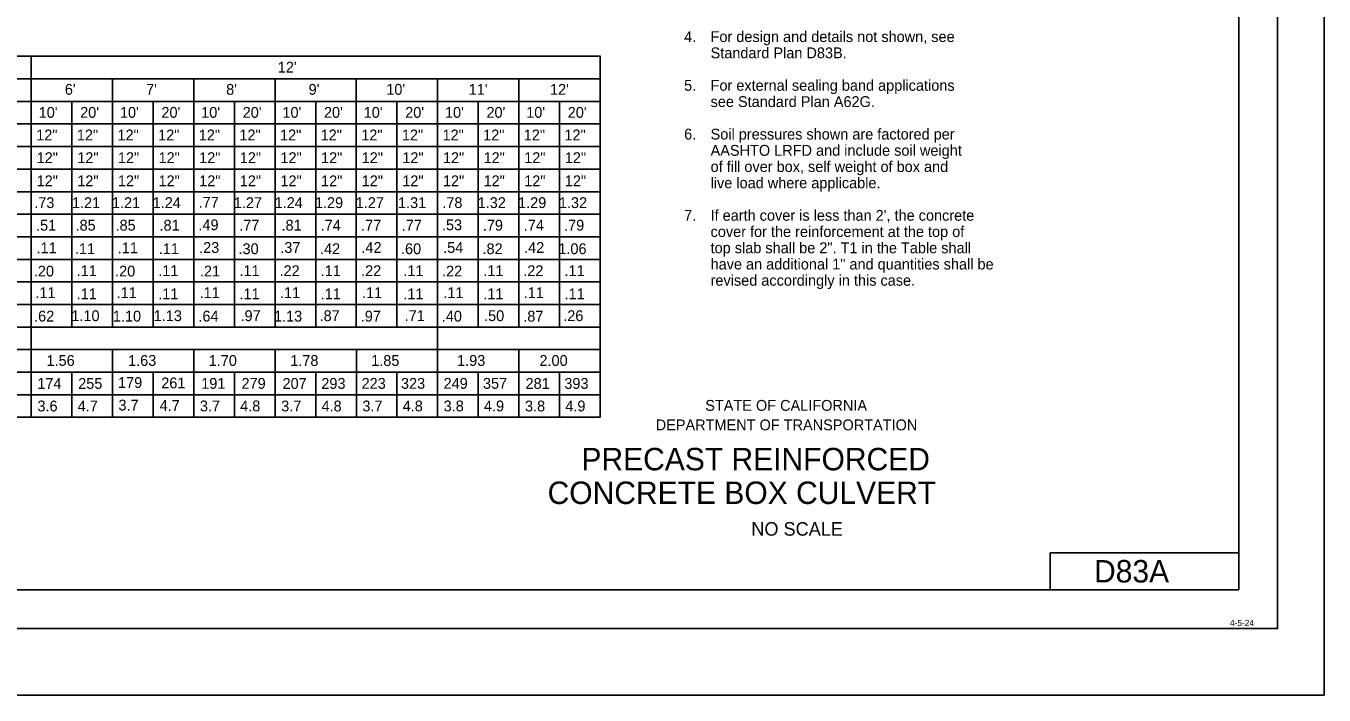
# Model space of a CAD drawing. Extents: x -750 to 1010, y -186 to 1000.
# Drawn here: x 171 to 1010, y -186 to 246 of the extents above; entities that cross this region are included whole.
import ezdxf

# ---------------------------------------------------------------- set-up
doc = ezdxf.new("R2010")
doc.units = 0
for name, color, linetype in [('border_INSIDE-BORDER-anno', 7, 'Continuous'), ('border_PLOTTING-ELEMENTS', 7, 'Continuous'), ('border_rw_22x34_Cut_Lines', 7, 'Continuous'), ('border_SHEET', 7, 'Continuous'), ('border_WITHIN-BORDER-anno', 7, 'Continuous'), ('df_QTY-TABLE', 7, 'Continuous'), ('str_Engineering-Notes-A', 7, 'Continuous')]:
    doc.layers.add(name, color=color, linetype=linetype)

msp = doc.modelspace()

# ---------------------------------------------------------------- linework, layer by layer
at = {"layer": 'border_PLOTTING-ELEMENTS'}
for points in [[(-750.01, -186.31), (1009.99, -186.31), (1009.99, 999.69), (-750.01, 999.69)], [(-720.01, 956.69), (979.99, 956.69), (979.99, -143.31), (-720.01, -143.31)]]:
    msp.add_lwpolyline(points, close=True, dxfattribs=at)
at = {"layer": 'border_rw_22x34_Cut_Lines'}
msp.add_lwpolyline([(-720.01, 956.69), (979.99, 956.69), (979.99, -143.31), (-720.01, -143.31)], close=True, dxfattribs=at)
at = {"layer": 'border_SHEET'}
for p, q in [((954.99, 931.69), (954.99, -118.31)), ((832.96, -118.31), (832.96, -94.31)), ((832.96, -94.31), (954.96, -94.31)), ((954.99, -118.31), (-670.01, -118.31))]:
    msp.add_line(p, q, dxfattribs=at)
at = {"layer": 'df_QTY-TABLE'}
for p, q in [((-639.01, 226.51), (542.26, 226.51)), ((-639.01, 226.51), (358.51, 226.51)), ((174.75, 51.51), (174.75, 226.51)), ((542.26, -6.58), (542.26, 226.75)), ((542.26, -6.82), (542.26, 226.51)), ((-639.01, 211.93), (542.26, 211.93)), ((227.25, 51.51), (227.25, 211.93)), ((279.75, 51.51), (279.75, 211.93)), ((332.25, 51.51), (332.25, 211.93)), ((384.75, 51.51), (384.75, 211.93)), ((437.25, -6.82), (437.25, 211.93)), ((489.76, 51.51), (489.76, 211.93)), ((-639.01, 197.35), (542.26, 197.35)), ((201, 51.51), (201, 197.35)), ((253.5, 51.51), (253.5, 197.35)), ((306, 51.51), (306, 197.35)), ((358.5, 51.51), (358.5, 197.35)), ((411, 51.51), (411, 197.35)), ((463.5, 51.51), (463.5, 197.35)), ((516, 51.51), (516, 197.35)), ((-639.01, 182.76), (542.26, 182.76)), ((-560.26, 168.18), (542.26, 168.18)), ((-560.26, 153.6), (542.26, 153.6)), ((-639.01, 139.01), (542.26, 139.01)), ((-481.51, 124.43), (542.26, 124.43)), ((-481.51, 109.85), (542.26, 109.85)), ((-481.51, 95.26), (542.26, 95.26)), ((-481.51, 80.68), (542.26, 80.68)), ((-481.51, 66.1), (542.26, 66.1)), ((-639.01, 51.51), (542.26, 51.51)), ((174.76, -6.82), (174.76, 51.51)), ((-639.01, 36.93), (542.26, 36.93)), ((227.26, -6.82), (227.26, 36.93)), ((279.77, -6.82), (279.77, 36.93)), ((332.27, -6.82), (332.27, 36.93)), ((384.77, -6.82), (384.77, 36.93)), ((437.27, -6.82), (437.27, 36.93)), ((489.77, -6.82), (489.77, 36.93)), ((-219.01, 22.35), (542.26, 22.35)), ((201.01, -6.82), (201.01, 22.35)), ((253.51, -6.82), (253.51, 22.35)), ((306.01, -6.82), (306.01, 22.35)), ((358.52, -6.82), (358.52, 22.35)), ((411.02, -6.82), (411.02, 22.35)), ((437.27, -6.82), (437.27, 22.35)), ((463.52, -6.82), (463.52, 22.35)), ((489.77, -6.82), (489.77, 22.35)), ((516.02, -6.82), (516.02, 22.35)), ((-639.01, 7.76), (542.26, 7.76)), ((279.77, -6.82), (279.77, 7.76)), ((306.01, -6.82), (306.01, 7.76)), ((411.02, -6.82), (411.02, 7.76)), ((437.27, -6.82), (437.27, 7.76)), ((463.52, -6.82), (463.52, 7.76)), ((489.77, -6.82), (489.77, 7.76)), ((-639.01, -6.82), (542.26, -6.82))]:
    msp.add_line(p, q, dxfattribs=at)

# ---------------------------------------------------------------- texts
at = {"layer": 'border_INSIDE-BORDER-anno'}
for s, height, p in [('STATE OF CALIFORNIA', 7, (610.19, -2.6)), ('DEPARTMENT OF TRANSPORTATION', 7, (578.19, -15.21)), ('PRECAST REINFORCED', 14.5, (530.19, -41.08)), ('CONCRETE BOX CULVERT', 14.5, (508.33, -62.83)), ('NO SCALE', 8.75, (639.97, -83.31))]:
    msp.add_text(s, height=height, dxfattribs=at).set_placement(p)
at = {"layer": 'border_WITHIN-BORDER-anno'}
for s, height, p in [('D83A', 14.5, (861.39, -113.56)), ('4-5-24', 4, (949.23, -141.74))]:
    msp.add_text(s, height=height, dxfattribs=at).set_placement(p)
at = {"layer": 'df_QTY-TABLE'}
for s, p in [("12'", (333.99, 215.99)), ("6'", (196.42, 201.64)), ("7'", (248.92, 201.64)), ("8'", (300.64, 201.64)), ("9'", (353.92, 201.64)), ("10'", (404.1, 201.64)), ("11'", (457.37, 201.64)), ("12'", (509.88, 201.64)), ("10'", (179.51, 186.75)), ("20'", (206.32, 186.75)), ("10'", (232.01, 186.75)), ("20'", (258.82, 186.75)), ("10'", (284.51, 186.75)), ("20'", (311.32, 186.75)), ("10'", (337.01, 186.75)), ("20'", (363.82, 186.75)), ("10'", (389.51, 186.75)), ("20'", (416.32, 186.75)), ("10'", (442.02, 186.75)), ("20'", (468.82, 186.75)), ("10'", (494.52, 186.75)), ("20'", (521.32, 186.75)), ('12"', (177.94, 172.16)), ('12"', (204.19, 172.16)), ('12"', (230.45, 172.16)), ('12"', (256.7, 172.16)), ('12"', (282.95, 172.16)), ('12"', (309.2, 172.16)), ('12"', (335.45, 172.16)), ('12"', (361.7, 172.16)), ('12"', (387.95, 172.16)), ('12"', (414.2, 172.16)), ('12"', (440.45, 172.16)), ('12"', (466.7, 172.16)), ('12"', (492.95, 172.16)), ('12"', (519.2, 172.16)), ('12"', (178.21, 157.47)), ('12"', (204.46, 157.47)), ('12"', (230.71, 157.47)), ('12"', (256.96, 157.47)), ('12"', (283.21, 157.47)), ('12"', (309.46, 157.47)), ('12"', (335.71, 157.47)), ('12"', (361.96, 157.47)), ('12"', (388.21, 157.47)), ('12"', (414.46, 157.47)), ('12"', (440.72, 157.47)), ('12"', (466.97, 157.47)), ('12"', (493.22, 157.47)), ('12"', (519.47, 157.47)), ('12"', (178.21, 142.51)), ('12"', (204.46, 142.51)), ('12"', (230.71, 142.51)), ('12"', (256.96, 142.51)), ('12"', (283.21, 142.51)), ('12"', (309.46, 142.51)), ('12"', (335.71, 142.51)), ('12"', (361.96, 142.51)), ('12"', (388.21, 142.51)), ('12"', (414.46, 142.51)), ('12"', (440.72, 142.51)), ('12"', (466.97, 142.51)), ('12"', (493.22, 142.51)), ('12"', (519.47, 142.51)), ('.73', (176.68, 128.42)), ('1.21', (201.02, 128.42)), ('1.21', (226.87, 128.42)), ('1.24', (253.16, 128.42)), ('.77', (282.91, 128.66)), ('1.27', (305.62, 128.42)), ('1.24', (331.98, 128.42)), ('1.29', (358.01, 128.42)), ('1.27', (384.37, 128.42)), ('1.31', (411.69, 128.42)), ('.78', (440.28, 128.42)), ('1.32', (463.14, 128.42)), ('1.29', (489.26, 128.42)), ('1.32', (515.64, 128.42)), ('.51', (177.83, 113.83)), ('.85', (203.33, 113.83)), ('.85', (229.17, 113.83)), ('.81', (257.59, 113.83)), ('.49', (282.73, 114.07)), ('.77', (309.09, 113.83)), ('.81', (336.41, 113.83)), ('.74', (361.7, 113.83)), ('.77', (387.84, 113.83)), ('.77', (414.09, 113.83)), ('.53', (440.09, 114.07)), ('.79', (466.48, 113.83)), ('.74', (492.95, 113.83)), ('.79', (518.98, 113.83)), ('.11', (178.12, 99.19)), ('.11', (202.9, 98.63)), ('.11', (230.63, 99.19)), ('.11', (257.13, 98.63)), ('.23', (283.17, 99.43)), ('.30', (308.62, 98.63)), ('.37', (335.63, 99.43)), ('.42', (361.28, 98.63)), ('.42', (388.03, 99.43)), ('.60', (413.62, 98.63)), ('.54', (440.85, 99.43)), ('.82', (466.28, 98.63)), ('.42', (493.15, 99.43)), ('1.06', (515.25, 98.63)), ('.20', (176.4, 84.19)), ('.11', (204.07, 84.46)), ('.20', (228.9, 84.19)), ('.11', (256.75, 84.46)), ('.21', (283.69, 84.19)), ('.11', (309.25, 84.46)), ('.22', (335.13, 84.42)), ('.11', (361.75, 84.46)), ('.22', (387.82, 84.42)), ('.11', (415.13, 84.46)), ('.22', (440.13, 84.19)), ('.11', (466.75, 84.46)), ('.22', (492.63, 84.42)), ('.11', (519.25, 84.46)), ('.11', (177.39, 70.27)), ('.11', (204.07, 69.5)), ('.11', (229.89, 70.27)), ('.11', (256.75, 69.5)), ('.11', (283.46, 70.27)), ('.11', (309.25, 69.5)), ('.11', (335.44, 70.27)), ('.11', (361.75, 69.5)), ('.11', (388.46, 70.27)), ('.11', (415.13, 69.5)), ('.11', (440.97, 70.27)), ('.11', (466.75, 69.5)), ('.11', (492.94, 70.27)), ('.11', (519.26, 69.5)), ('.62', (176.55, 55.07)), ('1.10', (200.65, 55.35)), ('1.10', (227.47, 55.07)), ('1.13', (253.81, 55.35)), ('.64', (282.72, 55.07)), ('.97', (309.93, 55.35)), ('1.13', (331.56, 55.07)), ('.87', (361, 55.35)), ('.97', (387.62, 55.07)), ('.71', (416.01, 55.35)), ('.40', (439.97, 55.07)), ('.50', (467.29, 55.35)), ('.87', (492.62, 55.07)), ('.26', (518.45, 55.35)), ('1.56', (184.57, 26.41)), ('1.63', (237.29, 26.41)), ('1.70', (289.35, 26.41)), ('1.78', (342.07, 26.41)), ('1.85', (394.36, 26.41)), ('1.93', (449.85, 26.41)), ('2.00', (503.07, 26.41)), ('174', (178.66, 11.57)), ('255', (205.07, 11.57)), ('179', (230.8, 12.16)), ('261', (258.71, 11.91)), ('191', (284.53, 11.61)), ('279', (310.56, 11.61)), ('207', (337.09, 11.57)), ('293', (362.15, 11.57)), ('223', (388.14, 11.61)), ('323', (413.6, 11.61)), ('249', (441.11, 11.61)), ('357', (466.56, 11.61)), ('281', (494.09, 11.57)), ('393', (519.15, 11.57)), ('3.6', (178.72, -3.01)), ('4.7', (204.75, -3.01)), ('3.7', (231.07, -2.43)), ('4.7', (257.67, -2.67)), ('3.7', (283.68, -2.97)), ('4.8', (309.7, -2.97)), ('3.7', (336.22, -3.01)), ('4.8', (362.26, -3.01)), ('3.7', (388.68, -2.97)), ('4.8', (414.7, -2.97)), ('3.8', (441.18, -2.97)), ('4.9', (467.2, -2.97)), ('3.8', (493.73, -3.01)), ('4.9', (519.77, -3.01))]:
    msp.add_text(s, height=7, dxfattribs=at).set_placement(p)
at = {"layer": 'str_Engineering-Notes-A'}
for s, p in [('4.', (596.55, 235.72)), ('For design and details not shown, see', (613.64, 235.72)), ('Standard Plan D83B.', (613.64, 225.22)), ('5.', (596.55, 204.22)), ('For external sealing band applications', (613.64, 204.22)), ('see Standard Plan A62G.', (613.64, 193.72)), ('6.', (596.55, 172.72)), ('Soil pressures shown are factored per', (613.64, 172.72)), ('AASHTO LRFD and include soil weight', (613.64, 162.22)), ('of fill over box, self weight of box and', (613.64, 151.72)), ('live load where applicable.', (613.64, 141.22)), ('7.', (596.55, 120.22)), ("If earth cover is less than 2', the concrete", (613.64, 120.22)), ('cover for the reinforcement at the top of', (613.64, 109.72)), ('top slab shall be 2". T1 in the Table shall', (613.64, 99.22)), ('have an additional 1" and quantities shall be', (613.64, 88.72)), ('revised accordingly in this case.', (613.64, 78.22))]:
    msp.add_text(s, height=7, dxfattribs=at).set_placement(p)

doc.saveas('drawing.dxf')
